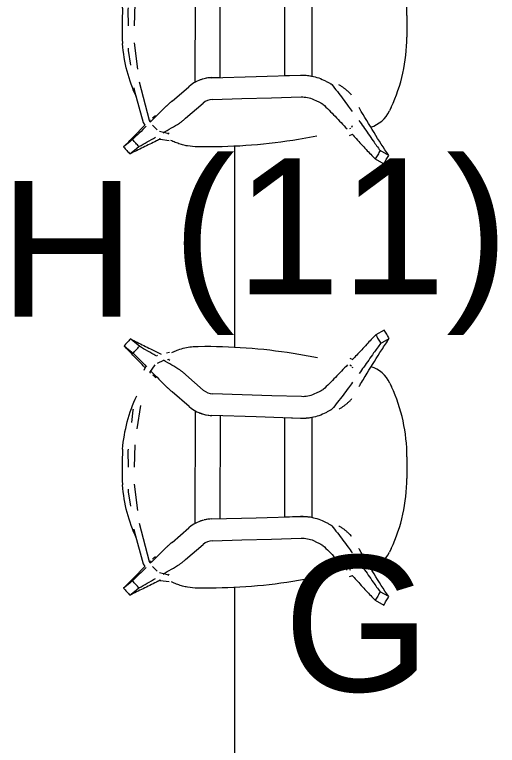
# Model space of a CAD drawing. Header units: inches. Extents: x 29752 to 32426, y -178 to 5722.
# Drawn here: x 31132.42 to 31164.44, y 4529.67 to 4578.11 of the extents above; entities that cross this region are included whole.
import ezdxf

# ---------------------------------------------------------------- set-up
doc = ezdxf.new("R2010")
doc.units = ezdxf.units.IN
doc.header["$MEASUREMENT"] = 0
for name, color, linetype, lineweight in [('E-LITE-EQPM-IDEN', 33, 'Continuous', 9), ('G-ANNO-TEXT', 231, 'Continuous', 9), ('I-FURN', 30, 'Continuous', 9)]:
    doc.layers.add(name, color=color, linetype=linetype, lineweight=lineweight)
doc.styles.add('Arial', font='arial.ttf', dxfattribs={"height": 9})
doc.styles.add('Swis721 Lt BT', font='swissl.ttf', dxfattribs={"height": 9})

# ---------------------------------------------------------------- blocks, each defined once
blk = doc.blocks.new('Furniture 2 - Furniture 14-5743100-FIRST FLOOR')
at = {"layer": 'I-FURN'}
for p, q in [((31147.018, 4556.045), (31147.018, 4569.416)), ((31147.018, 4527.045), (31147.018, 4540.166))]:
    blk.add_line(p, q, dxfattribs=at)
blk = doc.blocks.new('HighTower_Nadia_Bob_BarStool - HighTower_Nadia_Bob_BarStool-V12-FIRST FLOOR')
at = {"layer": 'I-FURN'}
for p, q in [((-2.871, 8.648), (-1.135, 8.86)), ((0, 8.859), (1.486, 8.832)), ((-6.409, 8.27), (-6.582, 8.162)), ((-6.267, 7.857), (-3.735, 8.533)), ((2.54, 8.693), (4.078, 8.45)), ((6.681, 8.121), (6.409, 8.27)), ((-6.373, 7.808), (-6.267, 7.857)), ((6.267, 7.857), (6.788, 7.502)), ((-6.897, 7.345), (-6.586, 7.664)), ((6.897, 7.345), (7.085, 6.943)), ((7.429, 7.35), (7.365, 7.431)), ((-7.153, 6.576), (-7.004, 7.189)), ((-4.987, 6.368), (-4.025, 5.258)), ((4.025, 5.258), (4.987, 6.368)), ((7.145, 6.693), (7.153, 6.576)), ((7.59, 6.563), (7.549, 6.763)), ((-6.119, 5.47), (-5.116, 4.313)), ((5.116, 4.313), (6.119, 5.47)), ((3.738, 4.854), (-3.738, 4.854)), ((-8.015, 4.222), (-8.013, 4.654)), ((8.013, 4.654), (8.015, 4.222)), ((-3.423, 3.735), (-3.407, 3.2)), ((3.407, 3.2), (3.423, 3.735)), ((3.407, 3.2), (-3.407, 3.2)), ((-3.274, -1.078), (-3.241, -2.14)), ((3.274, -1.078), (-3.274, -1.078)), ((3.241, -2.14), (3.274, -1.078)), ((-7.299, -3.248), (-7.507, -2.027)), ((7.507, -2.027), (7.299, -3.248)), ((3.302, -2.898), (-3.302, -2.898)), ((-4.849, -3.021), (-4.943, -3.218)), ((4.943, -3.218), (4.849, -3.021)), ((-3.523, -3.588), (-3.629, -3.809)), ((3.629, -3.809), (3.523, -3.588)), ((-7.235, -5.416), (-7.149, -5.611)), ((-6.775, -5.477), (-6.798, -5.403)), ((-6.61, -5.585), (-6.713, -5.529)), ((6.685, -5.564), (6.61, -5.585)), ((6.798, -5.403), (6.739, -5.504)), ((7.149, -5.611), (7.235, -5.416)), ((-8.794, -7.117), (-9.116, -7.683)), ((9.116, -7.683), (8.794, -7.117)), ((-8.553, -8.01), (-8.233, -7.442)), ((8.233, -7.442), (8.553, -8.01)), ((-5.364, -8.17), (-5.606, -8.057)), ((5.606, -8.057), (5.364, -8.17)), ((0.715, -9.2), (-0.715, -9.2))]:
    blk.add_line(p, q, dxfattribs=at)
at = {"layer": 'I-FURN', "flags": 128}
for points in [[(-7.544, 8.975), (-7.786, 9.273), (-8.028, 9.571)], [(-1.471, 9.275), (-1.632, 9.273), (-2.598, 9.125)], [(1.193, 9.297), (1.086, 9.31), (0, 9.295)], [(8.028, 9.571), (7.786, 9.273), (7.544, 8.975)], [(-8.492, 9.151), (-8.25, 8.852), (-8.008, 8.553)], [(-4.107, 8.894), (-4.319, 8.862), (-6.409, 8.27)], [(3.835, 8.96), (3.784, 8.974), (2.957, 9.077)], [(8.008, 8.553), (8.25, 8.852), (8.492, 9.151)], [(-7.471, 7.213), (-7.505, 7.156), (-7.59, 6.563)], [(-4.873, 3.692), (-4.812, 1.73), (-4.751, -0.232), (-4.691, -2.194)], [(-3.429, 3.741), (-3.338, 0.798), (-3.247, -2.145)], [(3.247, -2.145), (3.338, 0.798), (3.429, 3.741)], [(4.691, -2.194), (4.751, -0.232), (4.812, 1.73), (4.873, 3.692)]]:
    blk.add_lwpolyline(points, dxfattribs=at)
at = {"layer": 'I-FURN'}
for centre, radius, start, end in [((0, -10.151), 19.843, 86.5869, 93.4137), ((-4.761, -6.244), 2, 196.3346, 245), ((4.761, -6.244), 2, 295, 343.6654), ((-0.715, 1.8), 11, 245, 270), ((0.715, 1.8), 11, 270, 295)]:
    blk.add_arc(centre, radius, start, end, dxfattribs=at)
for centre, major_axis, start_param, end_param in [((-5.872, 3.659), (2.444, 0), 0.033423, 0.714101), ((-5.868, 3.653), (2.446, 0), 0.490813, 0.513801), ((5.872, 3.659), (2.444, 0), 2.427491, 3.10817), ((5.868, 3.653), (2.446, 0), 2.627792, 2.650777), ((-5.868, 3.653), (2.446, 0), 0.29714, 0.37729), ((5.868, 3.653), (2.446, 0), 2.764302, 2.844453), ((-5.872, 3.659), (1, 0), 0.032675, 0.713354), ((-5.868, 3.653), (2.446, 0), 0.033474, 0.242404), ((5.868, 3.653), (2.446, 0), 2.899188, 3.108119), ((5.872, 3.659), (1, 0), 2.428239, 3.108917)]:
    blk.add_ellipse(centre, major_axis=major_axis, ratio=0.998955, start_param=start_param, end_param=end_param, dxfattribs=at)
for points in [[(-8.028, 9.571), (-8.107, 9.503), (-8.264, 9.365), (-8.417, 9.223), (-8.492, 9.151)], [(8.492, 9.151), (8.417, 9.223), (8.264, 9.365), (8.107, 9.503), (8.028, 9.571)], [(-8.008, 8.553), (-7.933, 8.625), (-7.78, 8.768), (-7.624, 8.907), (-7.544, 8.975)], [(-6.658, 8.087), (-6.956, 8.385), (-7.251, 8.681), (-7.544, 8.975)], [(7.544, 8.975), (7.251, 8.681), (6.956, 8.385), (6.658, 8.087)], [(7.544, 8.975), (7.624, 8.907), (7.78, 8.768), (7.933, 8.625), (8.008, 8.553)], [(-8.008, 8.553), (-7.799, 8.187), (-7.589, 7.822), (-7.378, 7.458)], [(7.378, 7.458), (7.589, 7.822), (7.799, 8.187), (8.008, 8.553)], [(-5.331, 6.758), (-5.683, 7.111), (-6.032, 7.46), (-6.377, 7.805)], [(-6.279, 7.858), (-6.269, 7.848), (-6.25, 7.827), (-6.22, 7.794)], [(6.22, 7.794), (6.25, 7.827), (6.269, 7.848), (6.279, 7.858)], [(-6.102, 7.662), (-6.053, 7.608), (-5.995, 7.542), (-5.93, 7.469)], [(5.93, 7.469), (5.995, 7.543), (6.06, 7.615), (6.102, 7.662)], [(-7.084, 6.952), (-6.873, 6.589), (-6.661, 6.226), (-6.449, 5.864)], [(6.449, 5.864), (6.661, 6.226), (6.873, 6.589), (7.084, 6.952)], [(-7.088, 6.546), (-7.116, 6.581), (-7.145, 6.616), (-7.171, 6.648)], [(7.168, 6.645), (7.143, 6.614), (7.116, 6.581), (7.088, 6.547)], [(6.119, 5.47), (6.174, 5.532), (6.282, 5.659), (6.407, 5.808), (6.444, 5.856), (6.449, 5.864)], [(-7.507, -2.027), (-7.682, -0.994), (-7.942, 1.08), (-8.021, 3.172), (-8.015, 4.222)], [(8.015, 4.222), (8.021, 3.172), (7.942, 1.08), (7.682, -0.994), (7.507, -2.027)], [(-4.691, -2.194), (-4.686, -2.335), (-4.708, -2.62), (-4.793, -2.892), (-4.849, -3.021)], [(-3.247, -2.145), (-3.242, -2.309), (-3.255, -2.639), (-3.348, -3.125), (-3.457, -3.437), (-3.523, -3.588)], [(-3.241, -2.14), (-3.237, -2.267), (-3.243, -2.522), (-3.278, -2.773), (-3.302, -2.898)], [(3.302, -2.898), (3.278, -2.773), (3.243, -2.522), (3.237, -2.267), (3.241, -2.14)], [(3.523, -3.588), (3.457, -3.437), (3.348, -3.125), (3.255, -2.639), (3.242, -2.309), (3.247, -2.145)], [(4.849, -3.021), (4.793, -2.892), (4.708, -2.62), (4.686, -2.335), (4.691, -2.194)], [(-4.943, -3.218), (-4.976, -3.286), (-5.041, -3.419), (-5.124, -3.573), (-5.157, -3.624), (-5.166, -3.634)], [(-5.166, -3.634), (-5.296, -3.772), (-5.56, -4.046), (-5.971, -4.448), (-6.249, -4.713), (-6.389, -4.844)], [(3.865, -4.224), (3.859, -4.219), (3.844, -4.202), (3.812, -4.154), (3.772, -4.088), (3.727, -4.005), (3.678, -3.911), (3.645, -3.843), (3.629, -3.809)], [(6.389, -4.844), (6.249, -4.713), (5.971, -4.448), (5.56, -4.046), (5.296, -3.772), (5.166, -3.634)], [(-3.865, -4.224), (-4.018, -4.35), (-4.329, -4.598), (-4.805, -4.959), (-5.126, -5.196), (-5.287, -5.313)], [(5.287, -5.313), (5.126, -5.196), (4.805, -4.959), (4.329, -4.598), (4.018, -4.35), (3.865, -4.224)], [(-6.389, -4.844), (-6.528, -4.981), (-6.668, -5.117), (-6.809, -5.252)], [(6.81, -5.252), (6.668, -5.117), (6.528, -4.981), (6.389, -4.844)], [(-5.287, -5.313), (-5.407, -5.404), (-5.528, -5.495), (-5.649, -5.586)], [(5.648, -5.585), (5.527, -5.495), (5.407, -5.404), (5.287, -5.313)], [(-8.169, -6.516), (-8.275, -6.615), (-8.486, -6.814), (-8.692, -7.015), (-8.794, -7.117)], [(8.794, -7.117), (8.692, -7.015), (8.486, -6.814), (8.275, -6.615), (8.169, -6.516)], [(-8.233, -7.442), (-8.327, -7.39), (-8.515, -7.283), (-8.701, -7.173), (-8.794, -7.117)], [(-7.596, -6.978), (-7.704, -7.055), (-7.918, -7.209), (-8.129, -7.364), (-8.233, -7.442)], [(8.233, -7.442), (8.129, -7.364), (7.918, -7.209), (7.704, -7.055), (7.596, -6.978)], [(8.794, -7.117), (8.701, -7.173), (8.515, -7.283), (8.327, -7.39), (8.233, -7.442)], [(-9.116, -7.683), (-9.023, -7.74), (-8.836, -7.85), (-8.648, -7.958), (-8.553, -8.01)], [(8.553, -8.01), (8.648, -7.958), (8.836, -7.85), (9.023, -7.74), (9.116, -7.683)]]:
    blk.add_open_spline(points, degree=3, dxfattribs=at)
for points, knots in [([(-8.028, 9.571), (-7.798, 9.348), (-7.451, 9.011), (-7.044, 8.611), (-6.81, 8.381), (-6.676, 8.25), (-6.602, 8.176), (-6.586, 8.161)], [-1, -1, -1, -1, -0.6, -0.4, -0.3, -0.2, -0.1731063, -0.1731063, -0.1731063, -0.1731063]), ([(-4.723, 8.729), (-4.166, 8.988), (-3.016, 9.404), (-1.805, 9.608), (-1.181, 9.657)], [-0.9958772, -0.9958772, -0.9958772, -0.9958772, -0.5, 0, 0, 0, 0]), ([(1.181, 9.657), (1.805, 9.608), (3.016, 9.404), (4.166, 8.988), (4.723, 8.729)], [-1, -1, -1, -1, -0.5, -0.0041228, -0.0041228, -0.0041228, -0.0041228]), ([(6.586, 8.161), (6.602, 8.176), (6.853, 8.424), (7.336, 8.899), (7.798, 9.348), (8.028, 9.571)], [-0.8268937, -0.8268937, -0.8268937, -0.8268937, -0.8, -0.4, 0, 0, 0, 0]), ([(-7.488, 7.12), (-7.533, 7.21), (-7.723, 7.593), (-8.059, 8.27), (-8.348, 8.857), (-8.492, 9.151)], [-0.9230639, -0.9230639, -0.9230639, -0.9230639, -0.8, -0.4, 0, 0, 0, 0]), ([(8.492, 9.151), (8.42, 9.004), (8.204, 8.563), (7.869, 7.886), (7.605, 7.356), (7.488, 7.12)], [-1, -1, -1, -1, -0.8, -0.4, -0.0769361, -0.0769361, -0.0769361, -0.0769361]), ([(6.377, 7.805), (6.36, 7.788), (6.015, 7.443), (5.666, 7.094), (5.331, 6.758)], [-0.4672913, -0.4672913, -0.4672913, -0.4672913, -0.4444444, 0, 0, 0, 0]), ([(-8.013, 4.654), (-8.011, 4.884), (-7.981, 5.224), (-7.885, 5.662), (-7.784, 5.99), (-7.679, 6.249), (-7.609, 6.396), (-7.586, 6.441)], [-1, -1, -1, -1, -0.85, -0.775, -0.7, -0.625, -0.5915177, -0.5915177, -0.5915177, -0.5915177]), ([(-4.987, 6.368), (-5.015, 6.4), (-5.07, 6.463), (-5.174, 6.582), (-5.282, 6.705), (-5.324, 6.751), (-5.331, 6.758)], [-1, -1, -1, -1, -0.833333, -0.666667, -0.333333, 0, 0, 0, 0]), ([(5.331, 6.758), (5.324, 6.751), (5.293, 6.717), (5.217, 6.632), (5.148, 6.552), (5.07, 6.463), (5.015, 6.4), (4.987, 6.368)], [-1, -1, -1, -1, -0.666667, -0.5, -0.333333, -0.166667, 0, 0, 0, 0]), ([(7.604, 6.407), (7.637, 6.339), (7.699, 6.202), (7.809, 5.918), (7.916, 5.554), (7.993, 5.111), (8.012, 4.808), (8.013, 4.654)], [-0.4, -0.4, -0.4, -0.4, -0.35, -0.3, -0.2, -0.1, 0, 0, 0, 0]), ([(-6.449, 5.864), (-6.444, 5.856), (-6.407, 5.808), (-6.303, 5.684), (-6.201, 5.564), (-6.146, 5.501), (-6.119, 5.47)], [-1, -1, -1, -1, -0.666667, -0.333333, -0.166667, 0, 0, 0, 0]), ([(5.166, -3.634), (5.157, -3.624), (5.124, -3.573), (5.055, -3.445), (4.992, -3.319), (4.959, -3.252), (4.943, -3.218)], [-1, -1, -1, -1, -0.666667, -0.333333, -0.166667, 0, 0, 0, 0]), ([(-3.629, -3.809), (-3.662, -3.877), (-3.712, -3.978), (-3.772, -4.088), (-3.812, -4.154), (-3.844, -4.202), (-3.859, -4.219), (-3.865, -4.224)], [0, 0, 0, 0, 0.333333, 0.5, 0.666667, 0.833333, 1, 1, 1, 1]), ([(-4.577, -5.545), (-4.552, -5.531), (-4.497, -5.486), (-4.392, -5.383), (-4.316, -5.301), (-4.251, -5.226), (-4.2, -5.164), (-4.147, -5.098), (-4.094, -5.026), (-4.039, -4.95), (-3.965, -4.843), (-3.91, -4.755), (-3.875, -4.694)], [0, 0, 0, 0, 0.2, 0.3, 0.4, 0.45, 0.5, 0.55, 0.6, 0.65, 0.7, 0.8, 0.8, 0.8, 0.8]), ([(3.875, -4.694), (3.91, -4.755), (3.965, -4.843), (4.039, -4.95), (4.094, -5.026), (4.147, -5.098), (4.2, -5.164), (4.251, -5.226), (4.3, -5.282), (4.346, -5.334), (4.405, -5.396), (4.497, -5.486), (4.552, -5.531), (4.577, -5.545)], [0.2, 0.2, 0.2, 0.2, 0.3, 0.35, 0.4, 0.45, 0.5, 0.55, 0.6, 0.65, 0.7, 0.8, 1, 1, 1, 1]), ([(-7.153, -5.577), (-7.251, -5.67), (-7.469, -5.873), (-7.81, -6.185), (-8.049, -6.406), (-8.169, -6.516)], [-0.5657768, -0.5657768, -0.5657768, -0.5657768, -0.4, -0.2, 0, 0, 0, 0]), ([(8.169, -6.516), (8.049, -6.406), (7.81, -6.185), (7.469, -5.873), (7.251, -5.67), (7.153, -5.577)], [-1, -1, -1, -1, -0.8, -0.6, -0.4342232, -0.4342232, -0.4342232, -0.4342232]), ([(-8.553, -8.01), (-8.067, -7.678), (-7.051, -7.031), (-5.963, -6.374), (-5.396, -6.035), (-5.376, -6.023)], [0, 0, 0, 0, 0.4, 0.8, 0.8147405, 0.8147405, 0.8147405, 0.8147405]), ([(-6.239, -6.023), (-6.38, -6.125), (-6.675, -6.337), (-7.128, -6.655), (-7.44, -6.871), (-7.596, -6.978)], [0.4169681, 0.4169681, 0.4169681, 0.4169681, 0.6, 0.8, 1, 1, 1, 1]), ([(5.375, -6.022), (5.395, -6.034), (5.689, -6.21), (6.52, -6.71), (7.564, -7.352), (8.31, -7.844), (8.553, -8.01)], [0.1849768, 0.1849768, 0.1849768, 0.1849768, 0.2, 0.4, 0.8, 1, 1, 1, 1]), ([(7.596, -6.978), (7.44, -6.871), (7.128, -6.655), (6.675, -6.337), (6.38, -6.125), (6.239, -6.022)], [0, 0, 0, 0, 0.2, 0.4, 0.5831503, 0.5831503, 0.5831503, 0.5831503])]:
    blk.add_open_spline(points, degree=3, knots=knots, dxfattribs=at)
blk = doc.blocks.new('HighTower_Nadia_Bob_BarStool - HighTower_Nadia_Bob_BarStool-V13-FIRST FLOOR')
at = {"layer": 'I-FURN'}
for p, q in [((-2.871, 8.648), (-1.135, 8.86)), ((0, 8.859), (1.486, 8.832)), ((-6.409, 8.27), (-6.582, 8.162)), ((-6.267, 7.857), (-3.735, 8.533)), ((2.54, 8.693), (4.078, 8.45)), ((6.681, 8.121), (6.409, 8.27)), ((-6.373, 7.808), (-6.267, 7.857)), ((6.267, 7.857), (6.788, 7.502)), ((-6.897, 7.345), (-6.586, 7.664)), ((6.897, 7.345), (7.085, 6.943)), ((7.429, 7.35), (7.365, 7.431)), ((-7.153, 6.576), (-7.004, 7.189)), ((-4.987, 6.368), (-4.025, 5.258)), ((4.025, 5.258), (4.987, 6.368)), ((7.145, 6.693), (7.153, 6.576)), ((7.59, 6.563), (7.549, 6.763)), ((-6.119, 5.47), (-5.116, 4.313)), ((5.116, 4.313), (6.119, 5.47)), ((3.738, 4.854), (-3.738, 4.854)), ((-8.015, 4.222), (-8.013, 4.654)), ((8.013, 4.654), (8.015, 4.222)), ((-3.423, 3.735), (-3.407, 3.2)), ((3.407, 3.2), (3.423, 3.735)), ((3.407, 3.2), (-3.407, 3.2)), ((-3.274, -1.078), (-3.241, -2.14)), ((3.274, -1.078), (-3.274, -1.078)), ((3.241, -2.14), (3.274, -1.078)), ((-7.299, -3.248), (-7.507, -2.027)), ((7.507, -2.027), (7.299, -3.248)), ((3.302, -2.898), (-3.302, -2.898)), ((-4.849, -3.021), (-4.943, -3.218)), ((4.943, -3.218), (4.849, -3.021)), ((-3.523, -3.588), (-3.629, -3.809)), ((3.629, -3.809), (3.523, -3.588)), ((-7.235, -5.416), (-7.149, -5.611)), ((-6.775, -5.477), (-6.798, -5.403)), ((-6.61, -5.585), (-6.713, -5.529)), ((6.685, -5.564), (6.61, -5.585)), ((6.798, -5.403), (6.739, -5.504)), ((7.149, -5.611), (7.235, -5.416)), ((-8.794, -7.117), (-9.116, -7.683)), ((9.116, -7.683), (8.794, -7.117)), ((-8.553, -8.01), (-8.233, -7.442)), ((8.233, -7.442), (8.553, -8.01)), ((-5.364, -8.17), (-5.606, -8.057)), ((5.606, -8.057), (5.364, -8.17)), ((0.715, -9.2), (-0.715, -9.2))]:
    blk.add_line(p, q, dxfattribs=at)
at = {"layer": 'I-FURN', "flags": 128}
for points in [[(-7.544, 8.975), (-7.786, 9.273), (-8.028, 9.571)], [(-1.471, 9.275), (-1.632, 9.273), (-2.598, 9.125)], [(1.193, 9.297), (1.086, 9.31), (0, 9.295)], [(8.028, 9.571), (7.786, 9.273), (7.544, 8.975)], [(-8.492, 9.151), (-8.25, 8.852), (-8.008, 8.553)], [(-4.107, 8.894), (-4.319, 8.862), (-6.409, 8.27)], [(3.835, 8.96), (3.784, 8.974), (2.957, 9.077)], [(8.008, 8.553), (8.25, 8.852), (8.492, 9.151)], [(-7.471, 7.213), (-7.505, 7.156), (-7.59, 6.563)], [(-4.873, 3.692), (-4.812, 1.73), (-4.751, -0.232), (-4.691, -2.194)], [(-3.429, 3.741), (-3.338, 0.798), (-3.247, -2.145)], [(3.247, -2.145), (3.338, 0.798), (3.429, 3.741)], [(4.691, -2.194), (4.751, -0.232), (4.812, 1.73), (4.873, 3.692)]]:
    blk.add_lwpolyline(points, dxfattribs=at)
at = {"layer": 'I-FURN'}
for centre, radius, start, end in [((0, -10.151), 19.843, 86.5869, 93.4137), ((-4.761, -6.244), 2, 196.3346, 245), ((4.761, -6.244), 2, 295, 343.6654), ((-0.715, 1.8), 11, 245, 270), ((0.715, 1.8), 11, 270, 295)]:
    blk.add_arc(centre, radius, start, end, dxfattribs=at)
for centre, major_axis, start_param, end_param in [((-5.872, 3.659), (2.444, 0), 0.033423, 0.714101), ((-5.868, 3.653), (2.446, 0), 0.490813, 0.513801), ((5.872, 3.659), (2.444, 0), 2.427491, 3.10817), ((5.868, 3.653), (2.446, 0), 2.627792, 2.650777), ((-5.868, 3.653), (2.446, 0), 0.29714, 0.37729), ((5.868, 3.653), (2.446, 0), 2.764302, 2.844453), ((-5.872, 3.659), (1, 0), 0.032675, 0.713354), ((-5.868, 3.653), (2.446, 0), 0.033474, 0.242404), ((5.868, 3.653), (2.446, 0), 2.899188, 3.108119), ((5.872, 3.659), (1, 0), 2.428239, 3.108917)]:
    blk.add_ellipse(centre, major_axis=major_axis, ratio=0.998955, start_param=start_param, end_param=end_param, dxfattribs=at)
for points in [[(-8.028, 9.571), (-8.107, 9.503), (-8.264, 9.365), (-8.417, 9.223), (-8.492, 9.151)], [(8.492, 9.151), (8.417, 9.223), (8.264, 9.365), (8.107, 9.503), (8.028, 9.571)], [(-8.008, 8.553), (-7.933, 8.625), (-7.78, 8.768), (-7.624, 8.907), (-7.544, 8.975)], [(-6.658, 8.087), (-6.956, 8.385), (-7.251, 8.681), (-7.544, 8.975)], [(7.544, 8.975), (7.251, 8.681), (6.956, 8.385), (6.658, 8.087)], [(7.544, 8.975), (7.624, 8.907), (7.78, 8.768), (7.933, 8.625), (8.008, 8.553)], [(-8.008, 8.553), (-7.799, 8.187), (-7.589, 7.822), (-7.378, 7.458)], [(7.378, 7.458), (7.589, 7.822), (7.799, 8.187), (8.008, 8.553)], [(-5.331, 6.758), (-5.683, 7.111), (-6.032, 7.46), (-6.377, 7.805)], [(-6.279, 7.858), (-6.269, 7.848), (-6.25, 7.827), (-6.22, 7.794)], [(6.22, 7.794), (6.25, 7.827), (6.269, 7.848), (6.279, 7.858)], [(-6.102, 7.662), (-6.053, 7.608), (-5.995, 7.542), (-5.93, 7.469)], [(5.93, 7.469), (5.995, 7.543), (6.06, 7.615), (6.102, 7.662)], [(-7.084, 6.952), (-6.873, 6.589), (-6.661, 6.226), (-6.449, 5.864)], [(6.449, 5.864), (6.661, 6.226), (6.873, 6.589), (7.084, 6.952)], [(-7.088, 6.546), (-7.116, 6.581), (-7.145, 6.616), (-7.171, 6.648)], [(7.168, 6.645), (7.143, 6.614), (7.116, 6.581), (7.088, 6.547)], [(6.119, 5.47), (6.174, 5.532), (6.282, 5.659), (6.407, 5.808), (6.444, 5.856), (6.449, 5.864)], [(-7.507, -2.027), (-7.682, -0.994), (-7.942, 1.08), (-8.021, 3.172), (-8.015, 4.222)], [(8.015, 4.222), (8.021, 3.172), (7.942, 1.08), (7.682, -0.994), (7.507, -2.027)], [(-4.691, -2.194), (-4.686, -2.335), (-4.708, -2.62), (-4.793, -2.892), (-4.849, -3.021)], [(-3.247, -2.145), (-3.242, -2.309), (-3.255, -2.639), (-3.348, -3.125), (-3.457, -3.437), (-3.523, -3.588)], [(-3.241, -2.14), (-3.237, -2.267), (-3.243, -2.522), (-3.278, -2.773), (-3.302, -2.898)], [(3.302, -2.898), (3.278, -2.773), (3.243, -2.522), (3.237, -2.267), (3.241, -2.14)], [(3.523, -3.588), (3.457, -3.437), (3.348, -3.125), (3.255, -2.639), (3.242, -2.309), (3.247, -2.145)], [(4.849, -3.021), (4.793, -2.892), (4.708, -2.62), (4.686, -2.335), (4.691, -2.194)], [(-4.943, -3.218), (-4.976, -3.286), (-5.041, -3.419), (-5.124, -3.573), (-5.157, -3.624), (-5.166, -3.634)], [(-5.166, -3.634), (-5.296, -3.772), (-5.56, -4.046), (-5.971, -4.448), (-6.249, -4.713), (-6.389, -4.844)], [(3.865, -4.224), (3.859, -4.219), (3.844, -4.202), (3.812, -4.154), (3.772, -4.088), (3.727, -4.005), (3.678, -3.911), (3.645, -3.843), (3.629, -3.809)], [(6.389, -4.844), (6.249, -4.713), (5.971, -4.448), (5.56, -4.046), (5.296, -3.772), (5.166, -3.634)], [(-3.865, -4.224), (-4.018, -4.35), (-4.329, -4.598), (-4.805, -4.959), (-5.126, -5.196), (-5.287, -5.313)], [(5.287, -5.313), (5.126, -5.196), (4.805, -4.959), (4.329, -4.598), (4.018, -4.35), (3.865, -4.224)], [(-6.389, -4.844), (-6.528, -4.981), (-6.668, -5.117), (-6.809, -5.252)], [(6.81, -5.252), (6.668, -5.117), (6.528, -4.981), (6.389, -4.844)], [(-5.287, -5.313), (-5.407, -5.404), (-5.528, -5.495), (-5.649, -5.586)], [(5.648, -5.585), (5.527, -5.495), (5.407, -5.404), (5.287, -5.313)], [(-8.169, -6.516), (-8.275, -6.615), (-8.486, -6.814), (-8.692, -7.015), (-8.794, -7.117)], [(8.794, -7.117), (8.692, -7.015), (8.486, -6.814), (8.275, -6.615), (8.169, -6.516)], [(-8.233, -7.442), (-8.327, -7.39), (-8.515, -7.283), (-8.701, -7.173), (-8.794, -7.117)], [(-7.596, -6.978), (-7.704, -7.055), (-7.918, -7.209), (-8.129, -7.364), (-8.233, -7.442)], [(8.233, -7.442), (8.129, -7.364), (7.918, -7.209), (7.704, -7.055), (7.596, -6.978)], [(8.794, -7.117), (8.701, -7.173), (8.515, -7.283), (8.327, -7.39), (8.233, -7.442)], [(-9.116, -7.683), (-9.023, -7.74), (-8.836, -7.85), (-8.648, -7.958), (-8.553, -8.01)], [(8.553, -8.01), (8.648, -7.958), (8.836, -7.85), (9.023, -7.74), (9.116, -7.683)]]:
    blk.add_open_spline(points, degree=3, dxfattribs=at)
for points, knots in [([(-8.028, 9.571), (-7.798, 9.348), (-7.451, 9.011), (-7.044, 8.611), (-6.81, 8.381), (-6.676, 8.25), (-6.602, 8.176), (-6.586, 8.161)], [-1, -1, -1, -1, -0.6, -0.4, -0.3, -0.2, -0.1731063, -0.1731063, -0.1731063, -0.1731063]), ([(-4.723, 8.729), (-4.166, 8.988), (-3.016, 9.404), (-1.805, 9.608), (-1.181, 9.657)], [-0.9958772, -0.9958772, -0.9958772, -0.9958772, -0.5, 0, 0, 0, 0]), ([(1.181, 9.657), (1.805, 9.608), (3.016, 9.404), (4.166, 8.988), (4.723, 8.729)], [-1, -1, -1, -1, -0.5, -0.0041228, -0.0041228, -0.0041228, -0.0041228]), ([(6.586, 8.161), (6.602, 8.176), (6.853, 8.424), (7.336, 8.899), (7.798, 9.348), (8.028, 9.571)], [-0.8268937, -0.8268937, -0.8268937, -0.8268937, -0.8, -0.4, 0, 0, 0, 0]), ([(-7.488, 7.12), (-7.533, 7.21), (-7.723, 7.593), (-8.059, 8.27), (-8.348, 8.857), (-8.492, 9.151)], [-0.9230639, -0.9230639, -0.9230639, -0.9230639, -0.8, -0.4, 0, 0, 0, 0]), ([(8.492, 9.151), (8.42, 9.004), (8.204, 8.563), (7.869, 7.886), (7.605, 7.356), (7.488, 7.12)], [-1, -1, -1, -1, -0.8, -0.4, -0.0769361, -0.0769361, -0.0769361, -0.0769361]), ([(6.377, 7.805), (6.36, 7.788), (6.015, 7.443), (5.666, 7.094), (5.331, 6.758)], [-0.4672913, -0.4672913, -0.4672913, -0.4672913, -0.4444444, 0, 0, 0, 0]), ([(-8.013, 4.654), (-8.011, 4.884), (-7.981, 5.224), (-7.885, 5.662), (-7.784, 5.99), (-7.684, 6.237), (-7.62, 6.373), (-7.603, 6.407)], [-1, -1, -1, -1, -0.85, -0.775, -0.7, -0.625, -0.6, -0.6, -0.6, -0.6]), ([(-4.987, 6.368), (-5.015, 6.4), (-5.07, 6.463), (-5.174, 6.582), (-5.282, 6.705), (-5.324, 6.751), (-5.331, 6.758)], [-1, -1, -1, -1, -0.833333, -0.666667, -0.333333, 0, 0, 0, 0]), ([(5.331, 6.758), (5.324, 6.751), (5.293, 6.717), (5.217, 6.632), (5.148, 6.552), (5.07, 6.463), (5.015, 6.4), (4.987, 6.368)], [-1, -1, -1, -1, -0.666667, -0.5, -0.333333, -0.166667, 0, 0, 0, 0]), ([(7.604, 6.407), (7.637, 6.339), (7.699, 6.202), (7.809, 5.918), (7.916, 5.554), (7.993, 5.111), (8.012, 4.808), (8.013, 4.654)], [-0.4, -0.4, -0.4, -0.4, -0.35, -0.3, -0.2, -0.1, 0, 0, 0, 0]), ([(-6.449, 5.864), (-6.444, 5.856), (-6.407, 5.808), (-6.303, 5.684), (-6.201, 5.564), (-6.146, 5.501), (-6.119, 5.47)], [-1, -1, -1, -1, -0.666667, -0.333333, -0.166667, 0, 0, 0, 0]), ([(5.166, -3.634), (5.157, -3.624), (5.124, -3.573), (5.055, -3.445), (4.992, -3.319), (4.959, -3.252), (4.943, -3.218)], [-1, -1, -1, -1, -0.666667, -0.333333, -0.166667, 0, 0, 0, 0]), ([(-3.629, -3.809), (-3.662, -3.877), (-3.712, -3.978), (-3.772, -4.088), (-3.812, -4.154), (-3.844, -4.202), (-3.859, -4.219), (-3.865, -4.224)], [0, 0, 0, 0, 0.333333, 0.5, 0.666667, 0.833333, 1, 1, 1, 1]), ([(-4.577, -5.545), (-4.552, -5.531), (-4.497, -5.486), (-4.392, -5.383), (-4.316, -5.301), (-4.251, -5.226), (-4.2, -5.164), (-4.147, -5.098), (-4.094, -5.026), (-4.039, -4.95), (-3.965, -4.843), (-3.91, -4.755), (-3.875, -4.694)], [0, 0, 0, 0, 0.2, 0.3, 0.4, 0.45, 0.5, 0.55, 0.6, 0.65, 0.7, 0.8, 0.8, 0.8, 0.8]), ([(3.875, -4.694), (3.91, -4.755), (3.965, -4.843), (4.039, -4.95), (4.094, -5.026), (4.147, -5.098), (4.2, -5.164), (4.251, -5.226), (4.3, -5.282), (4.346, -5.334), (4.405, -5.396), (4.497, -5.486), (4.552, -5.531), (4.577, -5.545)], [0.2, 0.2, 0.2, 0.2, 0.3, 0.35, 0.4, 0.45, 0.5, 0.55, 0.6, 0.65, 0.7, 0.8, 1, 1, 1, 1]), ([(-7.153, -5.577), (-7.251, -5.67), (-7.469, -5.873), (-7.81, -6.185), (-8.049, -6.406), (-8.169, -6.516)], [-0.5657768, -0.5657768, -0.5657768, -0.5657768, -0.4, -0.2, 0, 0, 0, 0]), ([(8.169, -6.516), (8.049, -6.406), (7.81, -6.185), (7.469, -5.873), (7.251, -5.67), (7.153, -5.577)], [-1, -1, -1, -1, -0.8, -0.6, -0.4342232, -0.4342232, -0.4342232, -0.4342232]), ([(-8.553, -8.01), (-8.067, -7.678), (-7.051, -7.031), (-5.963, -6.374), (-5.396, -6.035), (-5.376, -6.023)], [0, 0, 0, 0, 0.4, 0.8, 0.8147405, 0.8147405, 0.8147405, 0.8147405]), ([(-6.239, -6.023), (-6.38, -6.125), (-6.675, -6.337), (-7.128, -6.655), (-7.44, -6.871), (-7.596, -6.978)], [0.4169681, 0.4169681, 0.4169681, 0.4169681, 0.6, 0.8, 1, 1, 1, 1]), ([(5.375, -6.022), (5.395, -6.034), (5.689, -6.21), (6.52, -6.71), (7.564, -7.352), (8.31, -7.844), (8.553, -8.01)], [0.1849768, 0.1849768, 0.1849768, 0.1849768, 0.2, 0.4, 0.8, 1, 1, 1, 1]), ([(7.596, -6.978), (7.44, -6.871), (7.128, -6.655), (6.675, -6.337), (6.38, -6.125), (6.239, -6.022)], [0, 0, 0, 0, 0.2, 0.4, 0.5831503, 0.5831503, 0.5831503, 0.5831503])]:
    blk.add_open_spline(points, degree=3, knots=knots, dxfattribs=at)

msp = doc.modelspace()

# ---------------------------------------------------------------- block references
at = {"layer": 'I-FURN'}
msp.add_blockref('Furniture 2 - Furniture 14-5743100-FIRST FLOOR', (0, 0), dxfattribs=at)
at = {"layer": 'I-FURN', "rotation": 89.88830729768571}
for name, p in [('HighTower_Nadia_Bob_BarStool - HighTower_Nadia_Bob_BarStool-V12-FIRST FLOOR', (31149.236, 4577.35)), ('HighTower_Nadia_Bob_BarStool - HighTower_Nadia_Bob_BarStool-V13-FIRST FLOOR', (31149.236, 4548.1))]:
    msp.add_blockref(name, p, dxfattribs=at)

# ---------------------------------------------------------------- texts
at = {"layer": 'E-LITE-EQPM-IDEN', "char_height": 9, "attachment_point": 1, "style": 'Arial'}
for s, insert, width in [('H', (31131.387, 4567.082), 11.211), ('G', (31150.243, 4542.247), 12.12)]:
    msp.add_mtext(s, dxfattribs=dict(at, insert=insert, width=width))
at = {"layer": 'G-ANNO-TEXT', "color": 7, "insert": (31142.86, 4568.576), "char_height": 9, "width": 26.058, "attachment_point": 1, "style": 'Swis721 Lt BT'}
msp.add_mtext('(11)', dxfattribs=at)

doc.saveas('drawing.dxf')
